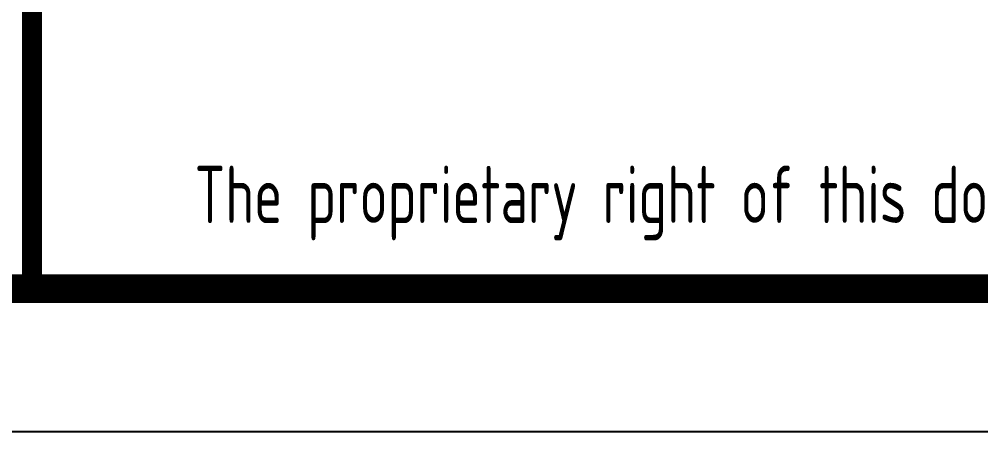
# Model space of a CAD drawing. Extents: x 5693218 to 11495510, y -728562 to -461276.
# Drawn here: x 5732330 to 5735689, y -503276 to -501834 of the extents above; entities that cross this region are included whole.
import ezdxf
from ezdxf.enums import TextEntityAlignment as Align

# ---------------------------------------------------------------- set-up
doc = ezdxf.new("R2010")
doc.units = 0
doc.header["$LTSCALE"] = 1000
doc.header["$MEASUREMENT"] = 0
doc.layers.get('0').update_dxf_attribs({"linetype": 'CONTINUOUS'})
doc.styles.add('AHD', font='sceie.shx', dxfattribs={"width": 0.7, "bigfont": 'sceic.shx'})

msp = doc.modelspace()

# ---------------------------------------------------------------- linework, layer by layer
msp.add_line((5732374.5, -502776.5), (5750374.5, -502776.5))
at = {"color": 0}
msp.add_line((5750874.5, -503276.5), (5721174.5, -503276.5), dxfattribs=at)
at = {"color": 0, "const_width": 100}
msp.add_lwpolyline([(5721674.5, -502776.5), (5721674.5, -463776.5), (5750374.5, -463776.5), (5750374.5, -502776.5)], close=True, dxfattribs=at)
at = {"const_width": 70}
msp.add_lwpolyline([(5732374.5, -496776.5), (5732374.5, -502776.5)], dxfattribs=at)
msp.add_lwpolyline([(5750374.5, -496776.5, 70, 70, 0), (5732374.5, -496776.5, 70, 70, 0), (5732374.5, -502776.5, 0, 0, 0)], format="xyseb")

# ---------------------------------------------------------------- texts
at = {"style": 'AHD', "width": 0.8}
msp.add_text('The proprietary right of this document belongs to Anhui Huadong Chemical And Medical Engineering  Co.,Ltd.  and any replication or transfer to the 3rd. side is forbidden without its permission. ', height=200, dxfattribs=at).set_placement((5741374.5, -502476.5), align=Align.MIDDLE)
msp.add_text('The proprietary right of this document belongs to Anhui Huadong Chemical And Medical Engineering  Co.,Ltd.  and any replication or transfer to the 3rd. side is forbidden without its permission. ', height=200, dxfattribs=at).set_placement((5741374.5, -502476.5), align=Align.MIDDLE)

doc.saveas('drawing.dxf')
